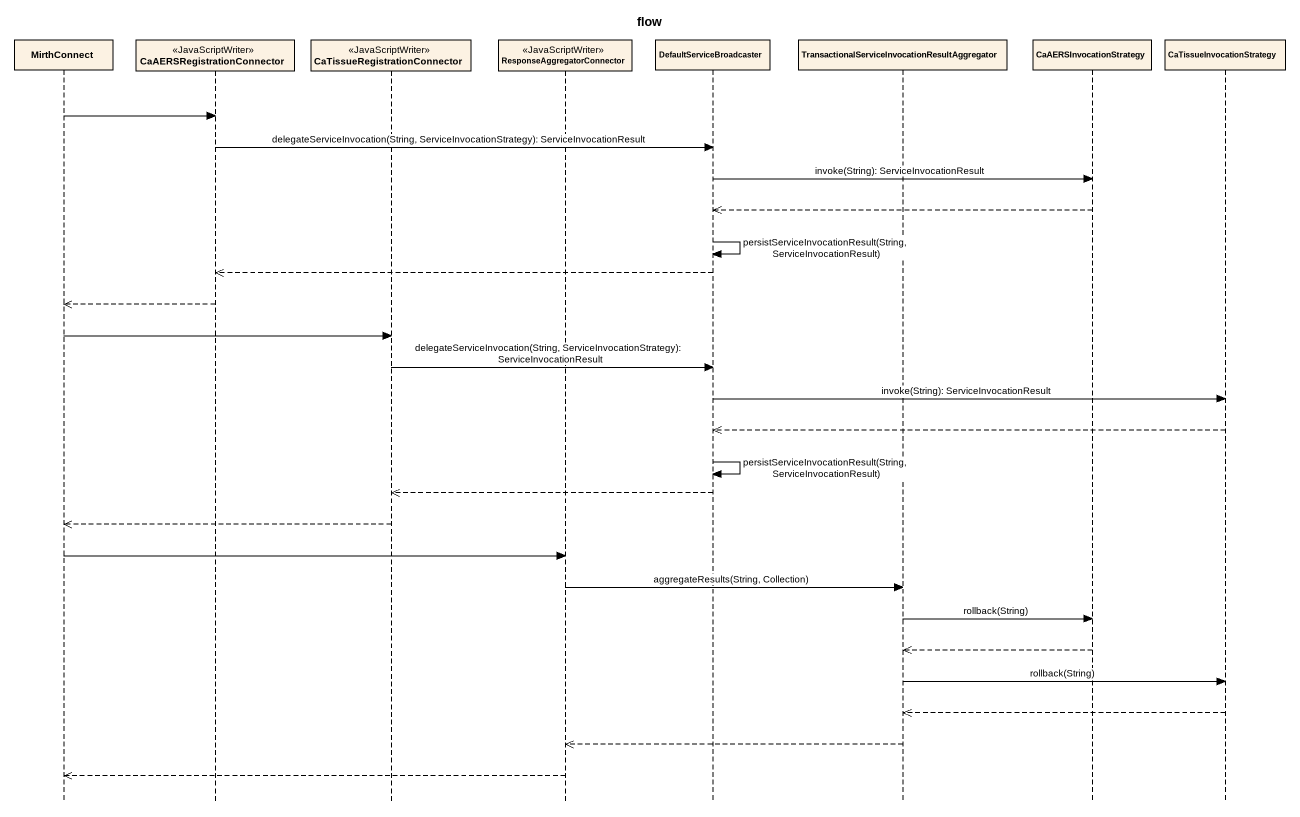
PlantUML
@startuml
title flow
hide footbox
participant MirthConnect
participant CaAERSRegistrationConnector <<JavaScriptWriter>>
participant "CaTissueRegistrationConnector" as CaTissueRegistrationConnecto <<JavaScriptWriter>>
participant ResponseAggregatorConnector <<JavaScriptWriter>>
participant DefaultServiceBroadcaster
participant "TransactionalServiceInvocationResultAggregator" as TransactionalServiceInvocati
participant CaAERSInvocationStrategy
participant CaTissueInvocationStrategy

MirthConnect -> CaAERSRegistrationConnector
CaAERSRegistrationConnector -> DefaultServiceBroadcaster : delegateServiceInvocation(String, ServiceInvocationStrategy): ServiceInvocationResult
DefaultServiceBroadcaster -> CaAERSInvocationStrategy : invoke(String): ServiceInvocationResult
CaAERSInvocationStrategy -->> DefaultServiceBroadcaster
DefaultServiceBroadcaster -> DefaultServiceBroadcaster : persistServiceInvocationResult(String, ServiceInvocationResult)
DefaultServiceBroadcaster -->> CaAERSRegistrationConnector
CaAERSRegistrationConnector -->> MirthConnect
MirthConnect -> CaTissueRegistrationConnecto
CaTissueRegistrationConnecto -> DefaultServiceBroadcaster : delegateServiceInvocation(String, ServiceInvocationStrategy): ServiceInvocationResult
DefaultServiceBroadcaster -> CaTissueInvocationStrategy : invoke(String): ServiceInvocationResult
CaTissueInvocationStrategy -->> DefaultServiceBroadcaster
DefaultServiceBroadcaster -> DefaultServiceBroadcaster : persistServiceInvocationResult(String, ServiceInvocationResult)
DefaultServiceBroadcaster -->> CaTissueRegistrationConnecto
CaTissueRegistrationConnecto -->> MirthConnect
MirthConnect -> ResponseAggregatorConnector
ResponseAggregatorConnector -> TransactionalServiceInvocati : aggregateResults(String, Collection)
TransactionalServiceInvocati -> CaAERSInvocationStrategy : rollback(String)
CaAERSInvocationStrategy -->> TransactionalServiceInvocati
TransactionalServiceInvocati -> CaTissueInvocationStrategy : rollback(String)
CaTissueInvocationStrategy -->> TransactionalServiceInvocati
TransactionalServiceInvocati -->> ResponseAggregatorConnector
ResponseAggregatorConnector -->> MirthConnect
@enduml
